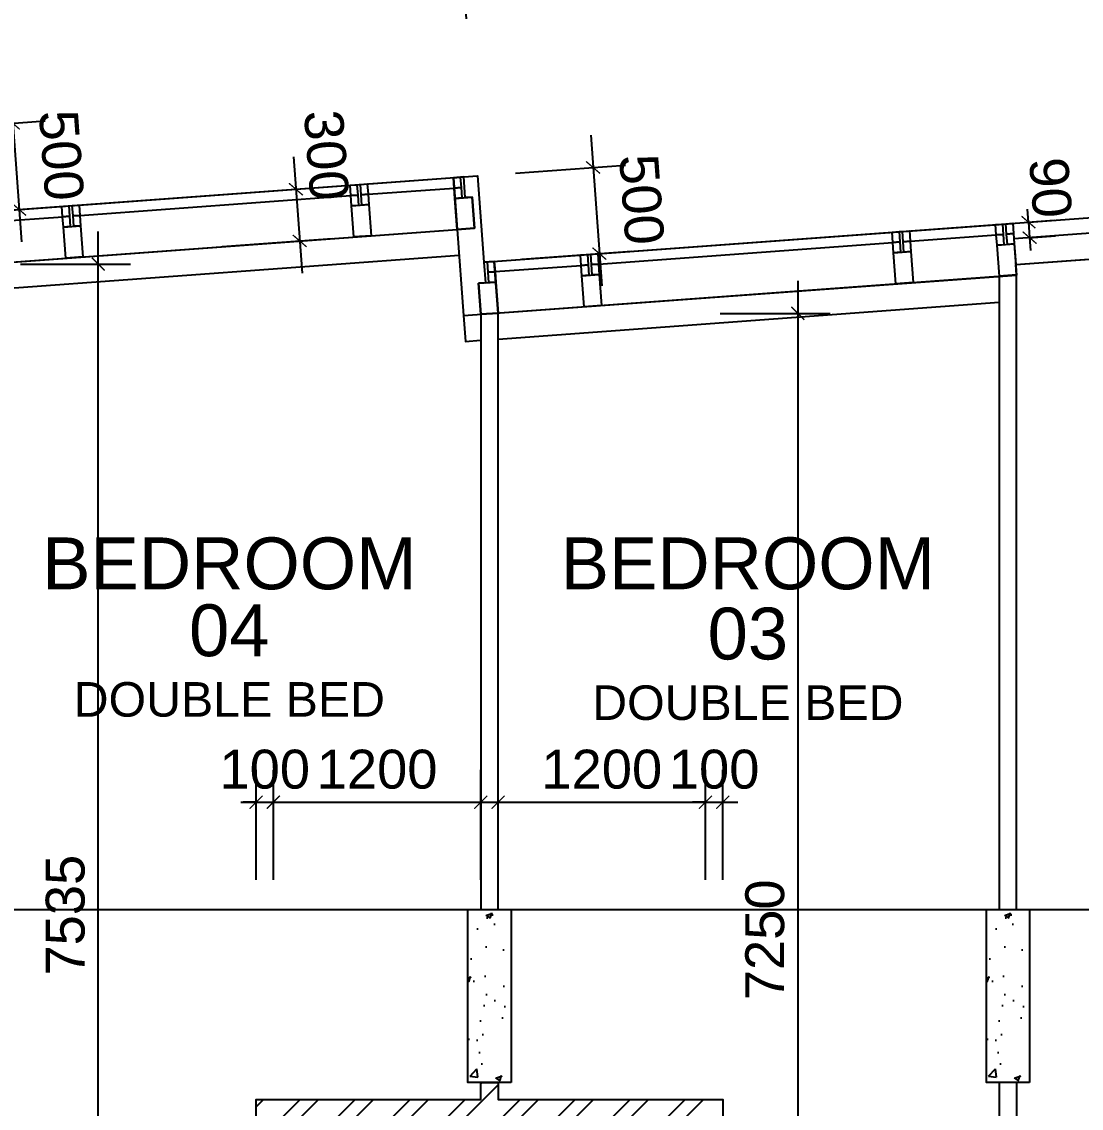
# Model space of a CAD drawing. Header units: millimetres. Extents: x -1214 to 72065, y 7230 to 56310.
# Drawn here: x 46294 to 52424, y 34300 to 40587 of the extents above; entities that cross this region are included whole.
import ezdxf
from ezdxf.enums import TextEntityAlignment as Align

# ---------------------------------------------------------------- set-up
doc = ezdxf.new("R2010")
doc.units = ezdxf.units.MM
doc.header["$MEASUREMENT"] = 0
doc.linetypes.add('CENTERX2', pattern=[101.6, 63.5, -12.7, 12.7, -12.7])
doc.layers.get('0').update_dxf_attribs({"color": 8})
doc.layers.get('Defpoints').update_dxf_attribs({"color": 8})
for name, color, linetype in [('Dry Wall', 8, 'Continuous'), ('GBP Dim', 8, 'Continuous'), ('GBP Text 200', 8, 'Continuous'), ('GBP Text GBP 250', 8, 'Continuous'), ('grid', 8, 'CENTERX2'), ('hatch', 8, 'Continuous'), ('Kerb', 8, 'Continuous'), ('TEXT Ref', 8, 'Continuous'), ('WALL-NEW', 8, 'Continuous'), ('WALL-STRUCTURE', 8, 'Continuous'), ('WINDOW', 8, 'Continuous'), ('WINDOW-MULLION', 8, 'Continuous'), ('zzz-room mix', 8, 'Continuous')]:
    doc.layers.add(name, color=color, linetype=linetype)
doc.styles.add('BH', font='arial.ttf')
doc.dimstyles.new('200 GBP', dxfattribs={"dimscale": 1.5, "dimtxt": 150, "dimasz": 50, "dimexe": 125, "dimexo": 50, "dimgap": 50, "dimtad": 1, "dimdec": 0, "dimzin": 0, "dimdsep": 46, "dimtxsty": 'BH', "dimblk": 'ARCHTICK', "dimcen": 0.09, "dimdle": 125, "dimclrd": 9, "dimclre": 9, "dimclrt": 1, "dimadec": 0, "dimazin": 0, "dimtfac": 1, "dimtdec": 0, "dimtix": 1, "dimtmove": 2, "dimatfit": 3, "dimldrblk": 'ARCHTICK', "dimfxl": 300, "dimfxlon": 1, "dimtolj": 1, "dimtzin": 0, "dimarcsym": 0})

# ---------------------------------------------------------------- blocks, each defined once
blk = doc.blocks.new('A$C65CE4B9A')
at = {"layer": 'grid', "ltscale": 200}
blk.add_line((-66500, 0), (0, 0), dxfattribs=at)
blk = doc.blocks.new('_ArchTick')
at = {"color": 0, "const_width": 0.1}
blk.add_lwpolyline([(0.5, 0.5), (-0.5, -0.5)], dxfattribs=at)
blk = doc.blocks.new('*D27')
at = {"layer": 'Defpoints', "color": 0, "transparency": 16777216}
for p in [(48889.4, 39692.1), (49636.1, 39245.5), (48926, 39193.5)]:
    blk.add_point(p, dxfattribs=at)
at = {"layer": 'GBP Dim', "color": 9, "lineweight": -2, "transparency": 16777216}
for p, q in [((49585.8, 39931.2), (49649.8, 39058.5)), ((49150.8, 39711.3), (49786.5, 39757.9)), ((49187.3, 39212.6), (49823.1, 39259.3))]:
    blk.add_line(p, q, dxfattribs=at)
at = {"layer": 'GBP Dim', "color": 9, "lineweight": -2, "transparency": 16777216, "xscale": 75, "yscale": 75, "zscale": 75}
for p, rotation in [((49599.5, 39744.2), 94.19418278468629), ((49636.1, 39245.5), 274.1941827846863)]:
    blk.add_blockref('_ArchTick', p, dxfattribs=dict(at, rotation=rotation))
at = {"layer": 'GBP Dim', "transparency": 16777216, "insert": (49880.3, 39558.7), "char_height": 225, "attachment_point": 5, "rotation": 274.19418, "style": 'BH'}
blk.add_mtext('\\A1;500', dxfattribs=at)
blk = doc.blocks.new('*D36')
at = {"layer": 'Defpoints', "color": 0, "transparency": 16777216}
for p in [(48834.8, 41052.5), (45946.5, 39827.2), (48945.3, 39545.8)]:
    blk.add_point(p, dxfattribs=at)
at = {"layer": 'GBP Dim', "color": 9, "lineweight": -2, "transparency": 16777216}
for p, q in [((48867.8, 40603.7), (48821.1, 41239.5)), ((45685.6, 40821.6), (49021.8, 41066.2)), ((45905.5, 40386.5), (45858.8, 41022.3))]:
    blk.add_line(p, q, dxfattribs=at)
at = {"layer": 'GBP Dim', "color": 9, "lineweight": -2, "transparency": 16777216, "xscale": 75, "yscale": 75, "zscale": 75}
for p, rotation in [((48834.8, 41052.5), 4.194182783226491), ((45872.5, 40835.3), 184.1941827832265)]:
    blk.add_blockref('_ArchTick', p, dxfattribs=dict(at, rotation=rotation))
at = {"layer": 'GBP Dim', "transparency": 16777216, "insert": (47339.8, 41133.3), "char_height": 225, "attachment_point": 5, "rotation": 4.19418, "style": 'BH'}
blk.add_mtext('\\A1;2970', dxfattribs=at)
blk = doc.blocks.new('*D37')
at = {"layer": 'Defpoints', "color": 0, "transparency": 16777216}
for p in [(51891.8, 41276.7), (48945.3, 39545.8), (52027.9, 39420.9)]:
    blk.add_point(p, dxfattribs=at)
at = {"layer": 'GBP Dim', "color": 9, "lineweight": -2, "transparency": 16777216}
for p, q in [((51924.7, 40827.9), (51878.1, 41463.7)), ((48647.9, 41038.8), (52078.8, 41290.4)), ((48867.8, 40603.7), (48821.1, 41239.5))]:
    blk.add_line(p, q, dxfattribs=at)
at = {"layer": 'GBP Dim', "color": 9, "lineweight": -2, "transparency": 16777216, "xscale": 75, "yscale": 75, "zscale": 75}
for p, rotation in [((51891.8, 41276.7), 4.194182783226491), ((48834.8, 41052.5), 184.1941827832265)]:
    blk.add_blockref('_ArchTick', p, dxfattribs=dict(at, rotation=rotation))
at = {"layer": 'GBP Dim', "transparency": 16777216, "insert": (50349.4, 41354.1), "char_height": 225, "attachment_point": 5, "rotation": 4.19418, "style": 'BH'}
blk.add_mtext('\\A1;3065', dxfattribs=at)
blk = doc.blocks.new('*D79')
at = {"layer": 'Defpoints', "color": 0, "transparency": 16777216}
for p in [(49050, 38899.8), (50400, 31649.9), (50784.2, 31649.9)]:
    blk.add_point(p, dxfattribs=at)
at = {"layer": 'GBP Dim', "color": 9, "lineweight": -2, "transparency": 16777216}
for p, q in [((50784.2, 39087.3), (50784.2, 31462.4)), ((50334.2, 38899.8), (50971.7, 38899.8)), ((50475, 31649.9), (50971.7, 31649.9))]:
    blk.add_line(p, q, dxfattribs=at)
at = {"layer": 'GBP Dim', "color": 9, "lineweight": -2, "transparency": 16777216, "xscale": 75, "yscale": 75, "zscale": 75}
for p, rotation in [((50784.2, 38899.8), 90), ((50784.2, 31649.9), 270)]:
    blk.add_blockref('_ArchTick', p, dxfattribs=dict(at, rotation=rotation))
at = {"layer": 'GBP Dim', "transparency": 16777216, "insert": (50594.3, 35274.8), "char_height": 225, "attachment_point": 5, "rotation": 90, "style": 'BH'}
blk.add_mtext('\\A1;7250', dxfattribs=at)
blk = doc.blocks.new('*D80')
at = {"layer": 'Defpoints', "color": 0, "transparency": 16777216}
for p in [(46050, 39185.1), (46736.8, 39185.1), (45850, 31649.9)]:
    blk.add_point(p, dxfattribs=at)
at = {"layer": 'GBP Dim', "color": 9, "lineweight": -2, "transparency": 16777216}
for p, q in [((46736.8, 31462.4), (46736.8, 39372.6)), ((46286.8, 39185.1), (46924.3, 39185.1)), ((46286.8, 31649.9), (46924.3, 31649.9))]:
    blk.add_line(p, q, dxfattribs=at)
at = {"layer": 'GBP Dim', "color": 9, "lineweight": -2, "transparency": 16777216, "xscale": 75, "yscale": 75, "zscale": 75}
for p, rotation in [((46736.8, 39185.1), 90), ((46736.8, 31649.9), 270)]:
    blk.add_blockref('_ArchTick', p, dxfattribs=dict(at, rotation=rotation))
at = {"layer": 'GBP Dim', "transparency": 16777216, "insert": (46546.9, 35417.5), "char_height": 225, "attachment_point": 5, "rotation": 90, "style": 'BH'}
blk.add_mtext('\\A1;7535', dxfattribs=at)
blk = doc.blocks.new('*D91')
at = {"layer": 'Defpoints', "color": 0, "transparency": 16777216}
for p in [(45532.4, 39947.4), (46279.1, 39500.8), (45569, 39448.7)]:
    blk.add_point(p, dxfattribs=at)
at = {"layer": 'GBP Dim', "color": 9, "lineweight": -2, "transparency": 16777216}
for p, q in [((46228.8, 40186.5), (46292.8, 39313.8)), ((45793.8, 39966.6), (46429.5, 40013.2)), ((45830.3, 39467.9), (46466.1, 39514.5))]:
    blk.add_line(p, q, dxfattribs=at)
at = {"layer": 'GBP Dim', "color": 9, "lineweight": -2, "transparency": 16777216, "xscale": 75, "yscale": 75, "zscale": 75}
for p, rotation in [((46242.5, 39999.5), 94.19418278468629), ((46279.1, 39500.8), 274.1941827846863)]:
    blk.add_blockref('_ArchTick', p, dxfattribs=dict(at, rotation=rotation))
at = {"layer": 'GBP Dim', "transparency": 16777216, "insert": (46523.3, 39814), "char_height": 225, "attachment_point": 5, "rotation": 274.19418, "style": 'BH'}
blk.add_mtext('\\A1;500', dxfattribs=at)
blk = doc.blocks.new('*D119')
at = {"layer": 'Defpoints', "color": 0, "transparency": 16777216}
for p in [(47750, 36071.1), (47650, 34349.9), (47750, 34349.9)]:
    blk.add_point(p, dxfattribs=at)
at = {"layer": 'GBP Dim', "color": 9, "lineweight": -2, "transparency": 16777216}
for p, q in [((47650, 35621.1), (47650, 36258.6)), ((47750, 35621.1), (47750, 36258.6)), ((47650, 36071.1), (47575, 36071.1)), ((47650, 36071.1), (47750, 36071.1)), ((47750, 36071.1), (47825, 36071.1))]:
    blk.add_line(p, q, dxfattribs=at)
at = {"layer": 'GBP Dim', "color": 9, "lineweight": -2, "transparency": 16777216, "xscale": 75, "yscale": 75, "zscale": 75}
blk.add_blockref('_ArchTick', (47650, 36071.1), dxfattribs=at)
at = {"layer": 'GBP Dim', "color": 9, "lineweight": -2, "transparency": 16777216, "xscale": 75, "yscale": 75, "zscale": 75, "rotation": 180}
blk.add_blockref('_ArchTick', (47750, 36071.1), dxfattribs=at)
at = {"layer": 'GBP Dim', "transparency": 16777216, "insert": (47700, 36260.9), "char_height": 225, "attachment_point": 5, "style": 'BH'}
blk.add_mtext('\\A1;100', dxfattribs=at)
blk = doc.blocks.new('*D120')
at = {"layer": 'Defpoints', "color": 0, "transparency": 16777216}
for p in [(48950, 36071.1), (47750, 34349.9), (48950, 34349.9)]:
    blk.add_point(p, dxfattribs=at)
at = {"layer": 'GBP Dim', "color": 9, "lineweight": -2, "transparency": 16777216}
for p, q in [((47750, 35621.1), (47750, 36258.6)), ((48950, 35621.1), (48950, 36258.6)), ((47562.5, 36071.1), (49137.5, 36071.1))]:
    blk.add_line(p, q, dxfattribs=at)
at = {"layer": 'GBP Dim', "color": 9, "lineweight": -2, "transparency": 16777216, "xscale": 75, "yscale": 75, "zscale": 75, "rotation": 180}
blk.add_blockref('_ArchTick', (47750, 36071.1), dxfattribs=at)
at = {"layer": 'GBP Dim', "color": 9, "lineweight": -2, "transparency": 16777216, "xscale": 75, "yscale": 75, "zscale": 75}
blk.add_blockref('_ArchTick', (48950, 36071.1), dxfattribs=at)
at = {"layer": 'GBP Dim', "transparency": 16777216, "insert": (48350, 36260.9), "char_height": 225, "attachment_point": 5, "style": 'BH'}
blk.add_mtext('\\A1;1200', dxfattribs=at)
blk = doc.blocks.new('*D121')
at = {"layer": 'Defpoints', "color": 0, "transparency": 16777216}
for p in [(50350, 36071.1), (50250, 34249.9), (50350, 34249.9)]:
    blk.add_point(p, dxfattribs=at)
at = {"layer": 'GBP Dim', "color": 9, "lineweight": -2, "transparency": 16777216}
for p, q in [((50250, 35621.1), (50250, 36258.6)), ((50350, 35621.1), (50350, 36258.6)), ((50250, 36071.1), (50175, 36071.1)), ((50250, 36071.1), (50350, 36071.1)), ((50350, 36071.1), (50425, 36071.1))]:
    blk.add_line(p, q, dxfattribs=at)
at = {"layer": 'GBP Dim', "color": 9, "lineweight": -2, "transparency": 16777216, "xscale": 75, "yscale": 75, "zscale": 75}
blk.add_blockref('_ArchTick', (50250, 36071.1), dxfattribs=at)
at = {"layer": 'GBP Dim', "color": 9, "lineweight": -2, "transparency": 16777216, "xscale": 75, "yscale": 75, "zscale": 75, "rotation": 180}
blk.add_blockref('_ArchTick', (50350, 36071.1), dxfattribs=at)
at = {"layer": 'GBP Dim', "transparency": 16777216, "insert": (50300, 36260.9), "char_height": 225, "attachment_point": 5, "style": 'BH'}
blk.add_mtext('\\A1;100', dxfattribs=at)
blk = doc.blocks.new('*D149')
at = {"layer": 'Defpoints', "color": 0, "transparency": 16777216}
for p in [(50250, 36071.1), (49050, 35450), (50250, 34349.9)]:
    blk.add_point(p, dxfattribs=at)
at = {"layer": 'GBP Dim', "color": 9, "lineweight": -2, "transparency": 16777216}
for p, q in [((49050, 35621.1), (49050, 36258.6)), ((50250, 35621.1), (50250, 36258.6)), ((48862.5, 36071.1), (50437.5, 36071.1))]:
    blk.add_line(p, q, dxfattribs=at)
at = {"layer": 'GBP Dim', "color": 9, "lineweight": -2, "transparency": 16777216, "xscale": 75, "yscale": 75, "zscale": 75, "rotation": 180}
blk.add_blockref('_ArchTick', (49050, 36071.1), dxfattribs=at)
at = {"layer": 'GBP Dim', "color": 9, "lineweight": -2, "transparency": 16777216, "xscale": 75, "yscale": 75, "zscale": 75}
blk.add_blockref('_ArchTick', (50250, 36071.1), dxfattribs=at)
at = {"layer": 'GBP Dim', "transparency": 16777216, "insert": (49650, 36260.9), "char_height": 225, "attachment_point": 5, "style": 'BH'}
blk.add_mtext('\\A1;1200', dxfattribs=at)
blk = doc.blocks.new('*D209')
at = {"layer": 'Defpoints', "color": 0, "transparency": 16777216}
for p in [(49000, 42791.4), (46000, 39180.3), (49000, 38899)]:
    blk.add_point(p, dxfattribs=at)
at = {"layer": 'GBP Dim', "color": 9, "lineweight": -2, "transparency": 16777216}
for p, q in [((46000, 42341.4), (46000, 42978.9)), ((49000, 42341.4), (49000, 42978.9)), ((45812.5, 42791.4), (49187.5, 42791.4))]:
    blk.add_line(p, q, dxfattribs=at)
at = {"layer": 'GBP Dim', "color": 9, "lineweight": -2, "transparency": 16777216, "xscale": 75, "yscale": 75, "zscale": 75, "rotation": 180}
blk.add_blockref('_ArchTick', (46000, 42791.4), dxfattribs=at)
at = {"layer": 'GBP Dim', "color": 9, "lineweight": -2, "transparency": 16777216, "xscale": 75, "yscale": 75, "zscale": 75}
blk.add_blockref('_ArchTick', (49000, 42791.4), dxfattribs=at)
at = {"layer": 'GBP Dim', "transparency": 16777216, "insert": (47500, 42981.4), "char_height": 225, "attachment_point": 5, "style": 'BH'}
blk.add_mtext('\\A1;3000', dxfattribs=at)
blk = doc.blocks.new('*D210')
at = {"layer": 'Defpoints', "color": 0, "transparency": 16777216}
for p in [(52000, 42791.4), (52000, 39119), (49000, 38899)]:
    blk.add_point(p, dxfattribs=at)
at = {"layer": 'GBP Dim', "color": 9, "lineweight": -2, "transparency": 16777216}
for p, q in [((49000, 42341.4), (49000, 42978.9)), ((52000, 42341.4), (52000, 42978.9)), ((48812.5, 42791.4), (52187.5, 42791.4))]:
    blk.add_line(p, q, dxfattribs=at)
at = {"layer": 'GBP Dim', "color": 9, "lineweight": -2, "transparency": 16777216, "xscale": 75, "yscale": 75, "zscale": 75, "rotation": 180}
blk.add_blockref('_ArchTick', (49000, 42791.4), dxfattribs=at)
at = {"layer": 'GBP Dim', "color": 9, "lineweight": -2, "transparency": 16777216, "xscale": 75, "yscale": 75, "zscale": 75}
blk.add_blockref('_ArchTick', (52000, 42791.4), dxfattribs=at)
at = {"layer": 'GBP Dim', "transparency": 16777216, "insert": (50500, 42981.4), "char_height": 225, "attachment_point": 5, "style": 'BH'}
blk.add_mtext('\\A1;3000', dxfattribs=at)
blk = doc.blocks.new('*D211')
at = {"layer": 'Defpoints', "color": 0, "transparency": 16777216}
for p in [(55610.2, 42791.4), (52000, 39119), (55610.2, 36638.1)]:
    blk.add_point(p, dxfattribs=at)
at = {"layer": 'GBP Dim', "color": 9, "lineweight": -2, "transparency": 16777216}
for p, q in [((52000, 42341.4), (52000, 42978.9)), ((55610.2, 42341.4), (55610.2, 42978.9)), ((51812.5, 42791.4), (55797.7, 42791.4))]:
    blk.add_line(p, q, dxfattribs=at)
at = {"layer": 'GBP Dim', "color": 9, "lineweight": -2, "transparency": 16777216, "xscale": 75, "yscale": 75, "zscale": 75, "rotation": 180}
blk.add_blockref('_ArchTick', (52000, 42791.4), dxfattribs=at)
at = {"layer": 'GBP Dim', "color": 9, "lineweight": -2, "transparency": 16777216, "xscale": 75, "yscale": 75, "zscale": 75}
blk.add_blockref('_ArchTick', (55610.2, 42791.4), dxfattribs=at)
at = {"layer": 'GBP Dim', "transparency": 16777216, "insert": (53805.1, 42981.4), "char_height": 225, "attachment_point": 5, "style": 'BH'}
blk.add_mtext('\\A1;3610', dxfattribs=at)
blk = doc.blocks.new('*D287')
at = {"layer": 'Defpoints', "color": 0, "transparency": 16777216}
for p in [(47067.2, 39558.3), (47902.5, 39318.8), (47089.1, 39259.2)]:
    blk.add_point(p, dxfattribs=at)
at = {"layer": 'GBP Dim', "color": 9, "lineweight": -2, "transparency": 16777216}
for p, q in [((47866.8, 39805), (47916.2, 39131.8)), ((47431.7, 39585.1), (48067.5, 39631.7)), ((47453.7, 39285.9), (48089.5, 39332.5))]:
    blk.add_line(p, q, dxfattribs=at)
at = {"layer": 'GBP Dim', "color": 9, "lineweight": -2, "transparency": 16777216, "xscale": 75, "yscale": 75, "zscale": 75}
for p, rotation in [((47880.5, 39618), 94.19379960499842), ((47902.5, 39318.8), 274.1937996049984)]:
    blk.add_blockref('_ArchTick', p, dxfattribs=dict(at, rotation=rotation))
at = {"layer": 'GBP Dim', "transparency": 16777216, "insert": (48056.4, 39814.6), "char_height": 225, "attachment_point": 5, "rotation": 274.1938, "style": 'BH'}
blk.add_mtext('\\A1;300', dxfattribs=at)
blk = doc.blocks.new('CURTAIN WALL')
at = {"layer": 'WINDOW-MULLION', "ltscale": 100}
blk.add_line((-10, 300), (10, 300), dxfattribs=at)
for points in [[(-50, 300), (-10, 300), (-10, 240), (-50, 240), (-50, 300)], [(10, 300), (50, 300), (50, 240), (10, 240), (10, 300)], [(-50, 240), (-10, 240), (-10, 180), (-50, 180), (-50, 240)], [(10, 240), (50, 240), (50, 180), (10, 180), (10, 240)]]:
    blk.add_lwpolyline(points, dxfattribs=at)
at = {"layer": 'WINDOW-MULLION'}
blk.add_lwpolyline([(-50, 180), (50, 180), (50, 0), (-50, 0)], close=True, dxfattribs=at)
blk = doc.blocks.new('A$C2EC83355')
at = {"ltscale": 100}
blk.add_line((-60, 180), (-40, 180), dxfattribs=at)
for points in [[(-40, 300), (-100, 300), (-100, 0), (0, 0), (0, 180), (-40, 180), (-40, 300)], [(-100, 300), (-60, 300), (-60, 240), (-100, 240), (-100, 300)], [(-100, 240), (-60, 240), (-60, 180), (-100, 180), (-100, 240)]]:
    blk.add_lwpolyline(points, dxfattribs=at)
blk.add_lwpolyline([(-100, 180), (0, 180), (0, 0), (-100, 0)], close=True)
blk = doc.blocks.new('A$C05020688')
at = {"ltscale": 100}
blk.add_line((-60, 180), (-40, 180), dxfattribs=at)
for points in [[(-100, 180), (-100, 0), (0, 0), (0, 300), (-60, 300), (-60, 180), (-100, 180)], [(-40, 300), (0, 300), (0, 240), (-40, 240), (-40, 300)], [(-40, 240), (0, 240), (0, 180), (-40, 180), (-40, 240)]]:
    blk.add_lwpolyline(points, dxfattribs=at)
blk.add_lwpolyline([(-100, 180), (0, 180), (0, 0), (-100, 0)], close=True)
blk = doc.blocks.new('*D293')
at = {"layer": 'Defpoints', "color": 0, "transparency": 16777216}
for p in [(51891.8, 41276.7), (53149.9, 39503.2), (52038.9, 39271.4)]:
    blk.add_point(p, dxfattribs=at)
at = {"layer": 'GBP Dim', "color": 9, "lineweight": -2, "transparency": 16777216}
for p, q in [((53046.7, 40910.2), (53000.1, 41546)), ((51924.7, 40827.9), (51878.1, 41463.7)), ((53200.8, 41372.7), (51704.8, 41263))]:
    blk.add_line(p, q, dxfattribs=at)
at = {"layer": 'GBP Dim', "color": 9, "lineweight": -2, "transparency": 16777216, "xscale": 75, "yscale": 75, "zscale": 75}
for p, rotation in [((53013.8, 41359), 4.194182785482395), ((51891.8, 41276.7), 184.1941827854824)]:
    blk.add_blockref('_ArchTick', p, dxfattribs=dict(at, rotation=rotation))
at = {"layer": 'GBP Dim', "transparency": 16777216, "insert": (52438.9, 41507.2), "char_height": 225, "attachment_point": 5, "rotation": 4.19418, "style": 'BH'}
blk.add_mtext('\\A1;1125', dxfattribs=at)
blk = doc.blocks.new('*D301')
at = {"layer": 'Defpoints', "color": 0, "transparency": 16777216}
for p in [(52039.5, 39421.8), (52046.1, 39332), (52125.2, 39337.8)]:
    blk.add_point(p, dxfattribs=at)
at = {"layer": 'GBP Dim', "color": 9, "lineweight": -2, "transparency": 16777216}
for p, q in [((52118.6, 39427.6), (52113.1, 39502.4)), ((52114.3, 39427.3), (52268.2, 39438.6)), ((52118.6, 39427.6), (52125.2, 39337.8)), ((52120.9, 39337.5), (52274.8, 39348.8)), ((52125.2, 39337.8), (52130.7, 39263))]:
    blk.add_line(p, q, dxfattribs=at)
at = {"layer": 'GBP Dim', "color": 9, "lineweight": -2, "transparency": 16777216, "xscale": 75, "yscale": 75, "zscale": 75}
for p, rotation in [((52118.6, 39427.6), 274.1941827953526), ((52125.2, 39337.8), 94.19418279535259)]:
    blk.add_blockref('_ArchTick', p, dxfattribs=dict(at, rotation=rotation))
at = {"layer": 'GBP Dim', "transparency": 16777216, "insert": (52245.6, 39627.2), "char_height": 225, "attachment_point": 5, "rotation": 274.19418, "style": 'BH'}
blk.add_mtext('\\A1;90', dxfattribs=at)

msp = doc.modelspace()

# ---------------------------------------------------------------- hatches: boundary and pattern name
at = {"layer": 'hatch'}
h = msp.add_hatch(dxfattribs=at)
h.set_pattern_fill('AR-CONC', color=256, scale=2, style=0)
h.set_pattern_definition([(50, (-576161.28, 762350.32), (364.36934, -31.87817), [38.1, -419.1]), (355, (-576161.28, 762350.3), (-70.48565, 382.11329), [30.48, -335.28]), (100.451, (-576130.9, 762347.66), (293.885, 350.23338), [32.38, -356.18]), (46.1842, (-576161.3, 762451.9), (542.15808, -84.08466), [57.15, -628.65]), (96.6356, (-576116.1, 762444.9), (474.80847, 494.8511), [48.57, -534.27]), (351.184, (-576161.3, 762451.9), (474.8092, 494.85024), [45.72, -502.92]), (21, (-576110.48, 762426.52), (303.22976, -204.53104), [38.1, -419.1]), (326, (-576110.48, 762426.5), (123.60406, 368.37593), [30.48, -335.28]), (71.4514, (-576085.2, 762409.47), (426.83298, 163.84572), [32.38, -356.18]), (37.5, (-576161.28, 762350.32), (6.177207, 169.110078), [0, -331.216, 0, -340.36, 0, -336.55]), (7.5, (-576161.28, 762350.32), (133.639325, 200.36115), [0, -194.056, 0, -323.596, 0, -128.27]), (327.5, (-576274.56, 762350.32), (271.18119, -11.457488), [0, -127, 0, -396.24, 0, -525.78]), (317.5, (-576325.36, 762350.32), (296.25836, 50.85298), [0, -165.1, 0, -263.144, 0, -373.38])])
h.paths.add_polyline_path([(49125, 34450), (48875, 34450), (48875, 35450), (49125, 35450)])
h = msp.add_hatch(dxfattribs=at)
h.set_pattern_fill('AR-CONC', color=256, scale=2, style=0)
h.set_pattern_definition([(50, (-573161.28, 762350.32), (364.36934, -31.87817), [38.1, -419.1]), (355, (-573161.28, 762350.3), (-70.48565, 382.11329), [30.48, -335.28]), (100.451, (-573130.9, 762347.66), (293.885, 350.23338), [32.38, -356.18]), (46.1842, (-573161.3, 762451.9), (542.15808, -84.08466), [57.15, -628.65]), (96.6356, (-573116.1, 762444.9), (474.80847, 494.8511), [48.57, -534.27]), (351.184, (-573161.3, 762451.9), (474.8092, 494.85024), [45.72, -502.92]), (21, (-573110.48, 762426.52), (303.22976, -204.53104), [38.1, -419.1]), (326, (-573110.48, 762426.5), (123.60406, 368.37593), [30.48, -335.28]), (71.4514, (-573085.2, 762409.47), (426.83298, 163.84572), [32.38, -356.18]), (37.5, (-573161.28, 762350.32), (6.177207, 169.110078), [0, -331.216, 0, -340.36, 0, -336.55]), (7.5, (-573161.28, 762350.32), (133.639325, 200.36115), [0, -194.056, 0, -323.596, 0, -128.27]), (327.5, (-573274.56, 762350.32), (271.18119, -11.457488), [0, -127, 0, -396.24, 0, -525.78]), (317.5, (-573325.36, 762350.32), (296.25836, 50.85298), [0, -165.1, 0, -263.144, 0, -373.38])])
h.paths.add_polyline_path([(52125, 34450), (51875, 34450), (51875, 35450), (52125, 35450)])
h = msp.add_hatch(dxfattribs=at)
h.set_pattern_fill('ANSI32', color=256, scale=600, style=0)
h.set_pattern_definition([(45, (47650, 31549.94), (-159.099, 159.099), []), (45, (47756.06, 31549.94), (-159.099, 159.099), [])])
edge = h.paths.add_edge_path()
edge.add_line((48950, 34450), (49050, 34450))
edge.add_line((49050, 34450), (49050, 34349.9))
edge.add_line((49050, 34349.9), (50350, 34350))
edge.add_line((50350, 34350), (50350, 33249.9))
edge.add_line((50350, 33249.9), (50250, 33249.9))
edge.add_line((50250, 33249.9), (50250, 34250))
edge.add_line((50250, 34250), (49050, 34250))
edge.add_line((49050, 34250), (49050, 32299.9))
edge.add_line((49050, 32299.9), (49550, 32299.9))
edge.add_line((49550, 32299.9), (49550, 31649.9))
edge.add_line((49550, 31649.9), (50250, 31649.9))
edge.add_line((50250, 31649.9), (50250, 32499.9))
edge.add_line((50250, 32499.9), (50350, 32499.9))
edge.add_line((50350, 32499.9), (50350, 31549.9))
edge.add_line((50350, 31549.9), (49400, 31549.9))
edge.add_line((49400, 31549.9), (49400, 31649.9))
edge.add_line((49400, 31649.9), (49450, 31649.9))
edge.add_line((49450, 31649.9), (49450, 32199.9))
edge.add_line((49450, 32199.9), (48550, 32199.9))
edge.add_line((48550, 32199.9), (48550, 31649.9))
edge.add_line((48550, 31649.9), (48600, 31649.9))
edge.add_line((48600, 31649.9), (48600, 31549.9))
edge.add_line((48600, 31549.9), (47650, 31549.9))
edge.add_line((47650, 31549.9), (47650, 32499.9))
edge.add_line((47650, 32499.9), (47750, 32499.9))
edge.add_line((47750, 32499.9), (47750, 31649.9))
edge.add_line((47750, 31649.9), (48450, 31649.9))
edge.add_line((48450, 31649.9), (48450, 32299.9))
edge.add_line((48450, 32299.9), (48950, 32299.9))
edge.add_line((48950, 32299.9), (48950, 34250))
edge.add_line((48950, 34250), (47750, 34250))
edge.add_line((47750, 34250), (47750, 33249.9))
edge.add_line((47750, 33249.9), (47650, 33249.9))
edge.add_line((47650, 33249.9), (47650, 34350))
edge.add_line((47650, 34350), (48950, 34350))
edge.add_line((48950, 34350), (48950, 34450))

# ---------------------------------------------------------------- linework, layer by layer
at = {"layer": 'Dry Wall'}
for p, q in [((51950, 34450), (51950, 31649.9)), ((52050, 34450), (52050, 31649.9))]:
    msp.add_line(p, q, dxfattribs=at)
msp.add_lwpolyline([(51950, 39114.4), (51950, 35450), (52050, 35450), (52050, 39121.8)], close=True, dxfattribs=at)
msp.add_lwpolyline([(49050, 35450), (49050, 38901.8), (48950, 38894.4), (48950, 35450), (49050, 35450)], dxfattribs=at)
at = {"layer": 'Kerb'}
msp.add_line((46049.8, 39032.7), (48824.2, 39235.9), dxfattribs=at)
for points in [[(49050, 38751.3), (51950, 38964)], [(48849.8, 38886.9), (48860.8, 38737.3), (48949.3, 38743.8)]]:
    msp.add_lwpolyline(points, dxfattribs=at)
at = {"layer": 'WALL-NEW'}
for points in [[(52034.5, 39331.2), (52045.5, 39181.6), (53167.5, 39263.9), (53156.5, 39413.5), (52034.5, 39331.2)], [(47650, 33249.9), (47650, 34350), (48950, 34350), (48950, 34450)], [(48950, 34450), (49050, 34450), (49050, 34349.9), (50350, 34350), (50350, 33249.9)]]:
    msp.add_lwpolyline(points, dxfattribs=at)
at = {"layer": 'WALL-STRUCTURE'}
for points in [[(49125, 34450), (48875, 34450), (48875, 35450), (49125, 35450)], [(52125, 34450), (51875, 34450), (51875, 35450), (52125, 35450)]]:
    msp.add_lwpolyline(points, close=True, dxfattribs=at)
at = {"layer": 'WINDOW'}
for p, q in [((48297.6, 39588.6), (48796.2, 39624.9)), ((46630.7, 39466.3), (48197.9, 39581.2)), ((46032.3, 39422.4), (46531, 39458.9)), ((49630.7, 39185), (51334.2, 39309.9)), ((51433.9, 39317.2), (51932.6, 39353.8)), ((49032.3, 39141.1), (49531, 39177.7))]:
    msp.add_line(p, q, dxfattribs=at)
for points in [[(19027.9, 37502.3), (24988.2, 37939.3), (24951.6, 38438), (27931.5, 38656.5), (27968.1, 38157.8), (30988, 38379.3), (30951.5, 38878), (33931.5, 39096.4), (33968.1, 38597.8), (42988, 39259.3), (42951.5, 39757.9), (45931.5, 39976.4), (45968.1, 39477.7), (48931.5, 39695), (48968.1, 39196.4), (52027.9, 39420.7)], [(45824.5, 39467.5), (48931.5, 39695.5), (48968.1, 39196.5), (55535.6, 39678.2), (55596.6, 38845.7)], [(19049.9, 37203.1), (25153.6, 37650.7), (25117, 38149.3), (27809.8, 38346.8), (27846.4, 37848.1), (31153.6, 38090.6), (31117, 38589.3), (33809.8, 38786.7), (33846.4, 38288.1), (43153.6, 38970.6), (43117, 39469.3), (45809.8, 39666.7), (45846.4, 39168), (48813.2, 39385.5), (48849.8, 38886.9), (52049.9, 39121.6)]]:
    msp.add_lwpolyline(points, dxfattribs=at)
at = {"layer": 'WINDOW-MULLION'}
msp.add_lwpolyline([(48851.1, 39689.1), (48931.4, 39695), (48968, 39196.3)], dxfattribs=at)
at = {"layer": 'zzz-room mix'}
msp.add_lwpolyline([(46050, 39183.1), (48813.7, 39385.6), (48849.8, 38887.1), (52049.9, 39121.8), (52045.5, 39181.6), (53765.9, 39307.8), (53759.3, 39397.6), (55546.6, 39528.6), (55542.9, 39578.4), (55941.8, 39607.7), (56156.7, 36677.6), (55100, 36600), (55100, 35325.1), (57175, 35325.1), (57175, 34449.9), (58125, 34449.9), (58125, 35325), (63800, 35325.1)], dxfattribs=at)

# ---------------------------------------------------------------- block references
at = {"layer": 'TEXT Ref'}
msp.add_blockref('A$C65CE4B9A', (69000, 35450), dxfattribs=at)
at = {"layer": 'WINDOW-MULLION'}
for name, p, rotation in [('A$C2EC83355', (48913, 39392.9), 4.194182783392806), ('CURTAIN WALL', (48265.3, 39345.6), 4.194182774196719), ('CURTAIN WALL', (46598.4, 39223.2), 4.194182774196719), ('CURTAIN WALL', (52000, 39118.1), 4.194182774196719), ('CURTAIN WALL', (51401.6, 39074.2), 4.194182774196719), ('CURTAIN WALL', (49598.4, 38942), 4.194182774196719), ('A$C05020688', (49049.9, 38901.6), 4.194182783392806)]:
    msp.add_blockref(name, p, dxfattribs=dict(at, rotation=rotation))

# ---------------------------------------------------------------- texts
at = {"layer": 'GBP Text 200', "style": 'BH'}
for p in [(47495.2, 36566.1), (50495.2, 36547.1)]:
    msp.add_text('DOUBLE BED', height=200, dxfattribs=at).set_placement(p, align=Align.CENTER)
at = {"layer": 'GBP Text GBP 250', "style": 'BH'}
for s, p in [('BEDROOM', (47495.2, 37303.2)), ('BEDROOM', (50495.2, 37303.2)), ('04', (47495.2, 36916.1)), ('03', (50495.2, 36897.1))]:
    msp.add_text(s, height=300, dxfattribs=at).set_placement(p, align=Align.CENTER)

# ---------------------------------------------------------------- dimensions: what is measured, and where the dimension line sits
at = {"layer": 'GBP Dim'}
for base, p1, p2, override, picture, middle in [((49000, 42791.4), (46000, 39180.3), (49000, 38899), {"dimclrt": 256, "dimfxl": 300, "dimfxlon": 1}, '*D209', (47500, 42981.4)), ((52000, 42791.4), (49000, 38899), (52000, 39119), {"dimclrt": 256, "dimfxl": 300, "dimfxlon": 1}, '*D210', (50500, 42981.4)), ((55610.2, 42791.4), (52000, 39119), (55610.2, 36638.1), {"dimclrt": 256, "dimfxl": 300, "dimfxlon": 1}, '*D211', (53805.1, 42981.4)), ((47750, 36071.1), (47650, 34349.9), (47750, 34349.9), {"dimclrt": 256}, '*D119', (47700, 36260.9)), ((48950, 36071.1), (47750, 34349.9), (48950, 34349.9), {"dimclrt": 256}, '*D120', (48350, 36260.9)), ((50250, 36071.1), (49050, 35450), (50250, 34349.9), {"dimclrt": 256}, '*D149', (49650, 36260.9)), ((50350, 36071.1), (50250, 34249.9), (50350, 34249.9), {"dimclrt": 256}, '*D121', (50300, 36260.9))]:
    dim = msp.add_linear_dim(base=base, p1=p1, p2=p2, dimstyle='200 GBP', override=override, dxfattribs=at)
    dim.commit()
    dim.dimension.update_dxf_attribs({"geometry": picture, "text_midpoint": middle})
for base, p1, p2, angle, picture, middle in [((51891.8, 41276.7), (53149.9, 39503.2), (52038.9, 39271.4), 184.19418, '*D293', (52438.9, 41507.2)), ((51891.8, 41276.7), (48945.3, 39545.8), (52027.9, 39420.9), 4.19418, '*D37', (50349.4, 41354.1)), ((48834.8, 41052.5), (45946.5, 39827.2), (48945.3, 39545.8), 4.19418, '*D36', (47339.8, 41133.3)), ((46736.8, 39185.1), (45850, 31649.9), (46050, 39185.1), 90, '*D80', (46546.9, 35417.5)), ((50784.2, 31649.9), (49050, 38899.8), (50400, 31649.9), 90, '*D79', (50594.3, 35274.8))]:
    dim = msp.add_linear_dim(base=base, p1=p1, p2=p2, angle=angle, dimstyle='200 GBP', override={"dimclrt": 256}, dxfattribs=at)
    dim.commit()
    dim.dimension.update_dxf_attribs({"geometry": picture, "text_midpoint": middle})
for base, p1, p2, override, picture, middle in [((46279.1, 39500.8), (45532.4, 39947.4), (45569, 39448.7), {"dimclrt": 256}, '*D91', (46523.3, 39814)), ((49636.1, 39245.5), (48889.4, 39692.1), (48926, 39193.5), {"dimclrt": 256}, '*D27', (49880.3, 39558.7)), ((52125.2, 39337.8), (52039.5, 39421.8), (52046.1, 39332), {"dimasz": 50, "dimexe": 100, "dimclrt": 256, "dimfxl": 150, "dimfxlon": 1}, '*D301', (52245.6, 39627.2))]:
    dim = msp.add_linear_dim(base=base, p1=p1, p2=p2, angle=274.19418, dimstyle='200 GBP', override=override, dxfattribs=at)
    dim.commit()
    dim.dimension.update_dxf_attribs({"geometry": picture, "text_midpoint": middle, "dimtype": 161})
dim = msp.add_linear_dim(base=(47902.5, 39318.8), p1=(47067.2, 39558.3), p2=(47089.1, 39259.2), angle=274.1938, text='300', dimstyle='200 GBP', override={"dimclrt": 256}, dxfattribs=at)
dim.commit()
dim.dimension.update_dxf_attribs({"geometry": '*D287', "text_midpoint": (48056.4, 39814.6), "dimtype": 161})

doc.saveas('drawing.dxf')
